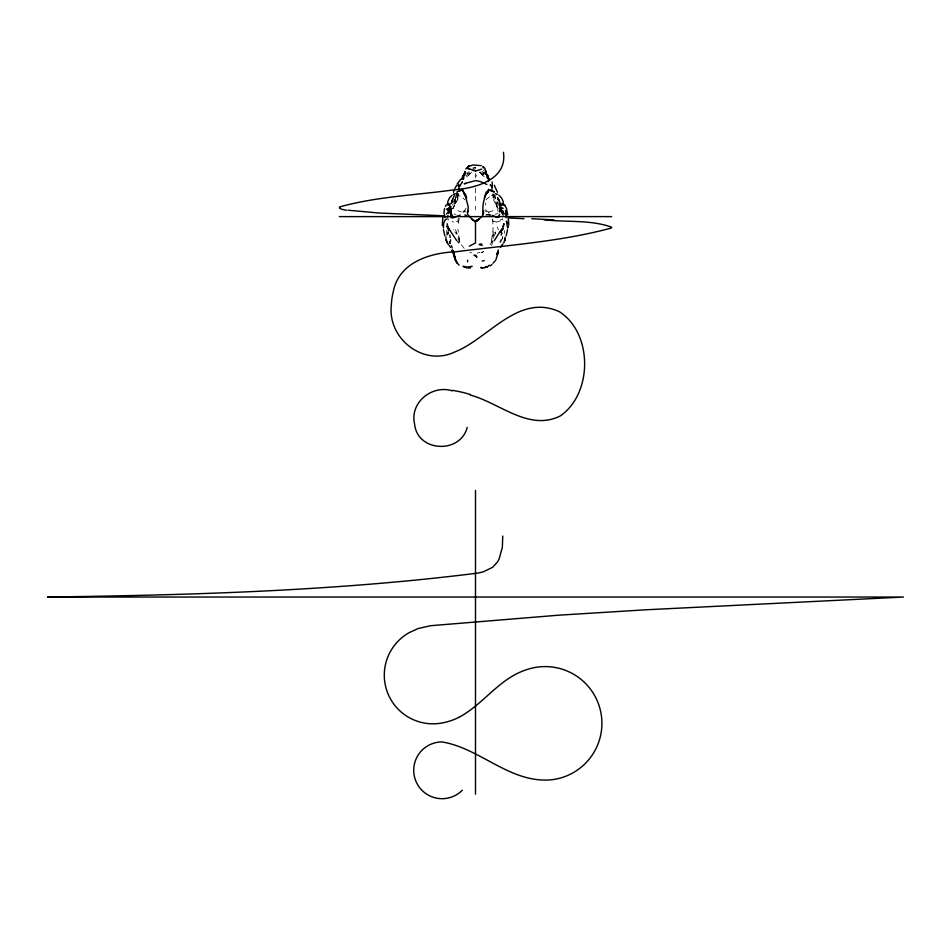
<?xml version="1.0" encoding="UTF-8"?>
<svg xmlns="http://www.w3.org/2000/svg" width="951" height="951" viewBox="0 0 951 951"><rect width="100%" height="100%" fill="white"/><g stroke="black" fill="none" stroke-linecap="round" stroke-linejoin="round"><path stroke-width="0.71" stroke-dasharray="4.75 3.57" d="M448.076 230.665L448.194 234.219M467.619 173.676L467.393 172.785M457.99 193.695L457.526 196.667L457.3 195.169L457.811 196.786L457.229 193.933L457.586 198.2L457.609 195.882L458.085 196.952L457.55 199.781L458.085 196.952L457.835 199.234L452.842 208.828M446.578 230.558L446.804 235.17M458.477 223.152L459.226 218.373M457.621 195.121L457.36 198.129M494.247 236.169L494.437 234.148M493.082 238.546L493.676 234.029M493.391 231.723L491.536 242.755L492.44 240.853M453.805 201.992L456.432 196.643L457.181 192.827L456.646 197.071L453.877 202.111M502.223 238.309L502.461 236.858M457.146 192.78L456.753 194.872L457.181 192.827M502.176 238.784L502.473 237.215M458.299 218.314L457.883 220.418L458.644 221.69L457.146 224.555M493.569 195.347L493.379 196.584L493.688 194.646L493.165 199.234L498.158 208.828M476.082 176.375L476.368 175.032M491.489 240.425L493.07 229.191L492.701 218.314M493.058 241.281L491.453 245.441M483.607 172.927L483.524 174.247L483.607 172.785L484.011 173.284M502.033 239.367L502.865 236.692M448.111 220.204L448.575 218.778M453.116 203.74L452.569 205.297M453.972 202.076L454.649 200.197M452.926 208.245L454.423 205.368L453.211 208.447M456.242 200.792L455.077 203.728M455.743 200.257L452.866 207.698M466.109 208.091L464.694 210.54L461.841 212.81M454.34 200.399L456.159 196.916L455.232 195.775M494.021 194.717L494.354 197.071L495.554 195.43M458.762 193.647L457.3 196.952L457.229 193.933M466.394 175.994L467.214 174.378L471.042 171.965M490.122 244.657L491.191 242.588M485.913 199.853L490.252 196.001L494.211 195.395M455.339 198.676L456.159 196.916M466.715 176.886L471.53 172.107M501.962 219.027L500.309 219.978M468.344 175.4L471.565 172.226M466.953 173.748L469.033 171.655M452.45 208.554L453.52 207.734M495.174 232.626L495.673 234.136L494.722 232.543L496.279 231.771M483.643 251.682L481.491 252.776L483.417 251.504L477.188 253.132M498.086 213.583L495.007 214.237M500.428 220.905L496.006 222.32M473.039 168.541L475.5 167.745L475.5 168.743M493.022 210.825L488.089 212.132L489.848 212.917M484.154 173.13L483.381 173.676L483.976 174.057M465.847 211.693L462.899 212.132M455.363 195.763L460.522 195.906L465.087 199.853M472.813 167.911L475.5 167.388M456.789 195.395L457.954 195.24L456.944 195.359M495.994 221.535L493.212 221.631L491.774 218.373M456.409 221.595L458.644 221.69M453.972 214.034L455.993 214.237M469.77 252.348L471.91 252.883M457.978 210.825L461.473 211.918M451.975 221.5L453.591 222.118M479.958 171.965L483.786 174.378L484.606 175.994M489.159 212.81L486.306 210.54L484.891 208.091M454.721 231.771L456.563 234.148L456.278 232.543L453.675 229.631M457.348 241.661L459 243.135L457.942 241.281M479.435 172.226L482.775 175.329L479.47 172.107M484.285 176.886L481.099 173.688M484.927 210.48L486.46 211.966M464.171 248.389L459.808 242.588L457.942 233.922M482.026 171.263L484.047 173.748M494.841 196.916L495.542 198.7M497.218 207.045L498.074 208.245M459.808 242.588L457.918 238.546M495.614 198.26L494.258 194.907M449.241 242.374L450.132 243.955L449.871 242.612M492.238 193.647L493.7 196.952M497.444 201.981L498.098 203.478M494.223 199.496L492.998 193.695M497.123 202.111L497.765 203.68M495.911 203.728L496.577 205.368M449.716 241.661L450.441 243.444M497.195 201.992L498.431 205.297M495.768 201.576L497.48 206.355M498.312 229.928L497.504 227.051M502.425 218.778L502.889 220.204M483.584 169.932L483.976 171.228M497.528 209.375L498.205 211.669M457.312 234.029L455.398 229.571L455.351 226.314M496.113 202.789L496.933 205.915M459.511 240.425L457.93 229.191M449.395 241.34L449.823 243.147M447.422 233.459L447.731 235.111M448.087 233.542L447.98 231.949L448.052 233.839M504.422 230.558L504.517 233.411M493.486 196.607L493.771 193.933M485.676 203.003L485.676 205.083M475.5 173.462L475.5 177.825M475.5 188.06L475.5 200.673M475.5 206.189L475.5 209.802M493.688 195.288L492.927 197.546L493.688 195.288M464.92 210.266L463.47 211.764L464.92 210.266M494.056 195.359L491.869 195.43L494.056 195.359M497.064 207.068L496.208 205.297L497.373 207.71L497.064 207.068"/><path stroke-width="1.43" d="M445.96 237.928L446.007 236.942M506.479 212.988L505.884 210.456L506.17 217.624M508.262 227.253L508.274 226.148M508.856 224.864L508.179 217.72M443.404 228.002L443.725 222.903L445.306 219.598L447.089 219.003M450.501 241.673L450.572 239.783M499.905 208.828L499.774 204.798M467.571 261.858L467.666 260.17M485.093 169.837L484.903 168.303L483.417 166.984M450.786 208.638L450.917 206.664M464.991 194.325L468.284 207.056L467.5 214.225L472.956 220.263M442.809 217.72L442.274 225.637M507.537 229.666L506.17 235.919M463.529 179.252L463.708 177.896M452.569 202.206L452.866 199.936M483.227 167.875L482.823 166.413M501.129 210.694L501.486 208.174M483.453 210.718L483.179 212.513C481.884 204.501 484.582 196.156 488.648 189.261M449.514 208.174L449.906 205.594M458.976 189.356L458.679 184.244M450.798 214.712L451.214 212.192L451.356 216.341L451.547 214.427L452.01 216.139L451.036 217.85M463.85 175.662C464.457 176.66 461.71 180.821 462.174 178.289M451.749 202.301L452.2 200.126M491.881 185.623L492.024 189.356M495.804 260.075L498.229 252.098M485.628 173.938L485.616 170.288M444.497 208.519L443.879 213.63M491.917 185.338L491.845 187.204M447.457 217.577L447.98 215.52M505.361 238.428L503.721 242.885M453.496 192.292L453.972 190.569M497.706 252.039L498.276 249.97M505.231 239.046L504.719 240.888L504.933 240.163M486.246 192.054L484.332 197.856M462.257 177.98L463.945 174.925M464.017 174.58L465.229 171.715L463.803 175.008M465.847 169.052L466.775 167.673M461.71 183.139L459.321 186.325M447.6 210.623L448.468 208.4M501.189 235.087L501.985 232.829M467.31 212.489L467.963 210.694M462.031 182.58L462.388 181.617M447.648 201.945L449.431 197.974L452.105 195.217M498.99 216.21L498.526 217.268L499.62 214.462M453.401 197.737L454.233 195.633M501.355 208.388L501.272 210.623L504.494 214.023M457.217 183.923L460.581 179.43M467.226 427.391C460.32 454.269 417.12 452.189 414.577 423.896C409.584 402.428 432.23 384.406 452.331 390.861M463.327 175.876L463.862 174.58M497.088 254L497.872 252.17M500.927 232.591L501.736 229.274L500.428 231.889L501.95 229.084M496.695 254.416L497.658 252.253M503.341 226.219L502.021 230.594L503.198 228.668M448.741 213.452L451.25 208.768M462.626 177.956L462.673 176.589M482.882 214.165L483.69 212.489L482.585 215.877L476.689 221.393M449.3 209.422L448.42 210.991M486.211 194.456L489.147 190.164L491.833 190.996L490.443 189.855M500.178 242.136L501.355 239.771M454.756 188.69L456.718 185.279M445.425 206.486L446.316 204.798M464.563 173.902L465.229 171.715M450.203 209.767L446.506 214.023M497.337 254.083L498.419 252.17M463.232 175.959L462.376 177.088M500.571 247.308L502.758 243.92M452.985 198.319L451.095 203.657M500.131 231.426L494.199 240.769M459.44 186.467L460.034 185.6M487.494 192.803L488.481 191.365M486.009 194.325L487.102 192.827M477.176 219.633L475.5 221.167L474.466 220.775L475.262 221.226M478.044 220.263L479.173 218.813L475.5 221.88L475.5 242.945L469.354 246.178M504.886 238.119L505.029 237.31M463.506 175.376L464.777 173.878M493.01 263.237L495.138 260.847M491.976 264.497L490.633 265.733L489.099 265.27M463.042 175.959L464.718 174.663M487.411 266.803L485.664 266.601L487.411 266.803L488.683 265.852M464.04 175.174L464.956 175.055M459.44 190.961L461.853 190.164L463.078 191.163L465.55 196.286M456.801 192.031L460.51 190.188M461.39 179.228L462.543 178.788M467.583 166.984L472.683 164.975L481.147 165.581M446.411 209.184L450.108 207.591M468.261 166.544L469.853 165.581L468.177 166.413M468.463 267.766L469.842 266.981M496.886 194.598L497.504 194.182M458.893 717.339C483.441 704.382 499.204 678.408 526.402 669.766A56.775 56.775 0 0 1 600.735 711.835A56.775 56.775 0 0 1 549.238 779.975C508.987 782.364 479.577 747.878 441.787 741.923A28.387 28.387 0 0 0 415.991 781.449A28.387 28.387 0 0 0 462.376 790.174M500.297 203.478L498.015 198.319M452.474 217.268L451.891 217.529L451.57 214.581M461.057 179.466L462.947 178.669M452.628 218.017L460.225 215.045M467.856 266.981L472.183 266.304M475.5 171.097L481.551 169.123M449.324 210.646L449.93 210.456M465.324 266.601L462.935 266.363L466.929 267.754M484.023 267.754L485.569 267.302M486.151 214.914L489.183 214.451M500.88 204.251L503.59 203.835M501.129 204.869L502.556 204.501L504.47 205.618M465.098 173.355L465.883 173.177M482.216 261.085L484.225 260.61M455.743 193.707L453.484 194.182L454.114 194.598M447.505 203.169L448.599 203.241M501.07 205.297L501.878 205.178M502.401 203.241L503.364 203.145M466.109 183.495L464.124 183.709L475.5 180.607L480.219 181.498L486.912 184.494M501.07 210.456L502.259 213.452M468.95 268.016L470.614 267.861M475.5 255.355L474.014 255.391L475.5 255.534L476.748 256.984L475.5 255.534M482.537 267.766L484.071 267.754M339.305 216.614L611.695 216.614M447.695 205.131L449.122 205.178M443.356 215.77L379.354 213.048L348.007 210.207M473.336 170.55L475.5 170.621L467.963 168.707M508.69 217.945L523.93 218.694M543.924 219.74C566.202 222.451 590.583 219.503 611.659 227.206L611.315 228.038C560.805 241.697 507.561 245.12 455.636 251.801C429.721 252.764 398.493 262.654 393.203 292.016A50.688 41.131 89.9 0 0 391.36 304.914C387.283 338.473 423.243 366.813 454.459 352.132C488.719 338.722 518.129 293.015 559.366 311.69C592.96 333.23 592.853 393.631 560.198 415.991C528.78 431.588 499.596 402.879 470.353 395.081M489.076 214.926L490.775 215.045M491.608 190.664L493.961 191.864M475.5 221.167L474.311 221.393L475.5 221.88M447.41 203.835L450.12 204.251M480.041 243.943L481.991 244.205M489.349 179.05L488.457 178.788L487.768 176.672M495.257 193.707L496.267 193.921M485.117 173.177L486.401 173.51L485.771 171.715M460.165 190.117L461.33 190.402M500.892 207.591L503.174 208.317M468.177 168.268L469.604 168.696M481.943 267.79L480.719 267.421L482.05 268.016M467.44 267.564L464.766 266.779L466.977 267.754M492.392 215.401L497.397 217.601M479.066 244.478L482.026 245.489M457.823 185.504L458.739 185.837M447.743 203.811L448.361 204.037M475.5 221.535L471.613 218.92M464.849 214.914L466.703 215.77M500.178 205.25L501.367 205.808L500.178 205.131M488.267 178.883L488.909 178.657M485.236 173.011L486.163 173.629M492.214 190.628L494.199 192.031M503.566 211.716L502.092 210.219M340.22 208.34L339.376 206.997C376.239 196.619 415.504 195.193 453.484 189.903C474.656 188.31 507.561 180.25 503.436 152.303M459.048 265.139L456.682 262.345L454.649 256.746L454.947 258.185M488.457 178.788L489.646 179.763M498.895 195.217L501.569 197.974L503.352 201.945M499.75 208.768L500.476 209.648M490.336 185.112L491.061 185.778M485.913 172.785L485.165 172.072L488.327 176.589M490.312 184.851L490.966 185.6M486.413 174.508L486.96 175.174M486.223 173.878L487.055 174.925M449.264 229.274L456.789 240.769M461.366 189.475L461.853 190.164M497.753 198.295L499.453 200.756M449.359 245.631L450.429 247.308M462.352 189.261L464.789 194.456M494.282 185.279L497.504 192.292M487.197 175.008L487.768 175.959M448.42 244.776L445.769 239.046M463.506 192.803L464.457 194.48M504.684 204.798L506.503 208.519L507.691 214.783M451.927 250.553L453.663 254.083M447.671 226.433L449.05 229.084M452.224 250.03L453.342 252.253M456.444 261.561L457.205 263.106L455.196 260.075L453.496 254.036M501.617 211.074L503.103 215.14M488.279 180.916L488.612 181.617M446.067 240.163L447.279 242.885L447.006 242.267M452.878 250.208L453.841 252.395M453.841 254.381L454.816 256.651L453.294 252.039M487.922 178.491L487.376 176.874M487.138 174.58L487.911 176.957M488.743 177.98L489.111 178.966M465.312 194.04L466.668 197.856M451.428 245.679L452.189 247.914M444.83 235.919L443.463 229.666M453.128 252.17L453.686 253.917M507.109 223.533L506.419 221.096L507.596 228.002M485.747 171.097L486.104 172.452M486.96 176.589L487.292 177.896M497.599 197.737L498.122 199.936M447.113 223.699L447.659 226.219M454.316 255.76L454.756 258.03M449.811 235.087L450.227 237.5M444.83 217.624L444.474 214.522M492.095 181.998L492.321 184.244M506.431 213.618L506.586 215.354M499.251 202.301L499.418 204.548M499.964 208.507L500.048 210.421M502.746 536.067L502.354 547.3L499.204 558.712A28.09 28.09 0 0 1 497.29 562.16L492.57 567.355L483.536 571.682A42.284 42.284 0 0 1 475.274 573.417C333.397 591.118 190.366 595.076 47.55 597.038L903.45 597.038L645.61 609.805L558.344 615.214L430.613 625.71L418.155 628.528L408.918 632.76A50.962 50.962 0 0 0 400.799 638.608A48.679 48.679 0 0 0 440.218 723.283A61.815 61.815 0 0 0 458.893 717.339M499.75 210.242L499.786 212.192M475.5 490.347L475.5 794.168M346.556 210.254A138.798 8.428 -0.6 0 1 339.745 208.34M531.811 218.718A132.736 2.449 2.5 0 1 553.886 219.919M452.343 390.326A98.845 73.049 19.6 0 1 470.495 394.558M448.789 228.68L448.658 230.606L446.958 226.124L448.789 228.68M503.828 223.806L503.329 226.433L503.828 223.806M451.25 210.242L450.845 212.168L451.297 210.29"/></g></svg>
